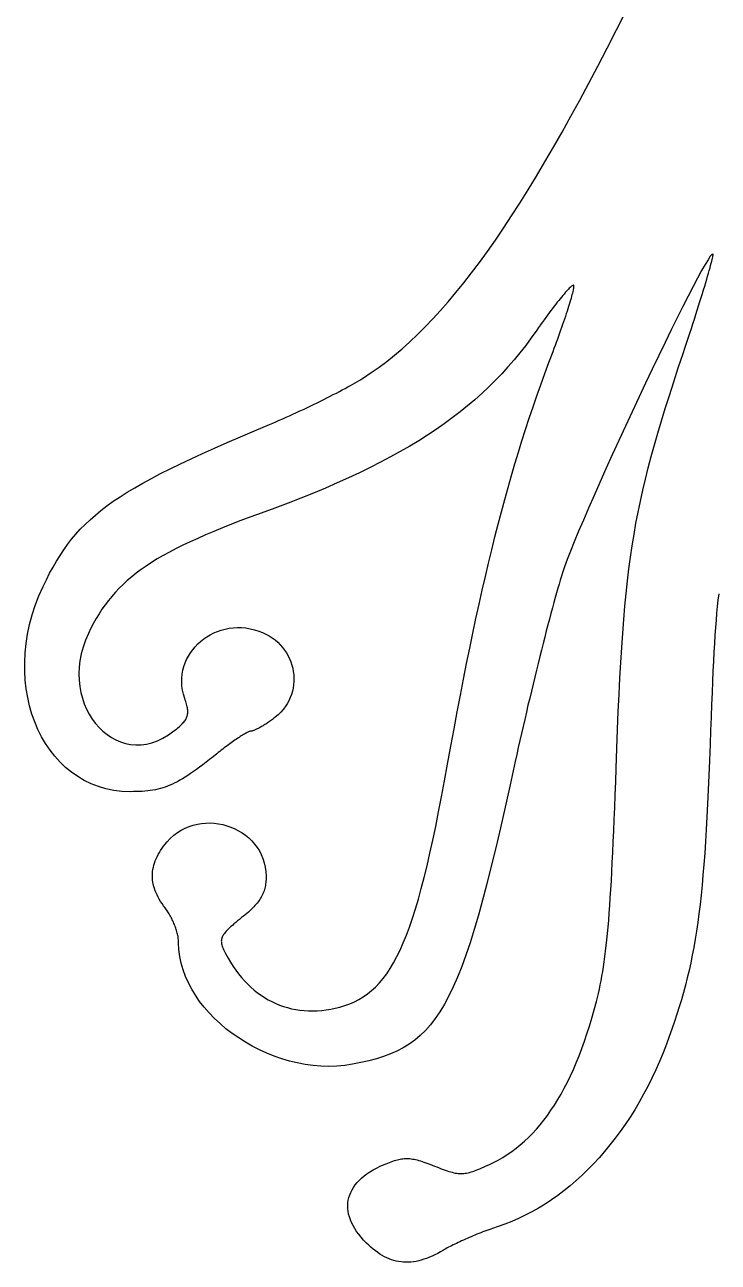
# Model space of a CAD drawing. Extents: x 3.9 to 78.6, y 0.4 to 97.1.
# Drawn here: x 3.89 to 29.09, y 3.6 to 48.54 of the extents above; entities that cross this region are included whole.
import ezdxf

# ---------------------------------------------------------------- set-up
doc = ezdxf.new("R2010")
doc.units = 0
doc.layers.add('LAYER_1', color=7, linetype='CONTINUOUS')

msp = doc.modelspace()

# ---------------------------------------------------------------- linework, layer by layer
at = {"layer": 'LAYER_1', "color": 7}
for p, q in [((25.389, 48.358), (27.61, 52.759)), ((25.05, 47.69), (25.389, 48.358)), ((24.715, 47.043), (25.05, 47.69)), ((24.384, 46.414), (24.715, 47.043)), ((24.058, 45.806), (24.384, 46.414)), ((23.737, 45.216), (24.058, 45.806)), ((23.419, 44.645), (23.737, 45.216)), ((23.105, 44.092), (23.419, 44.645)), ((22.794, 43.558), (23.105, 44.092)), ((22.487, 43.042), (22.794, 43.558)), ((22.183, 42.544), (22.487, 43.042)), ((21.882, 42.063), (22.183, 42.544)), ((21.584, 41.599), (21.882, 42.063)), ((21.288, 41.153), (21.584, 41.599)), ((20.995, 40.723), (21.288, 41.153)), ((20.704, 40.309), (20.995, 40.723)), ((20.416, 39.912), (20.704, 40.309)), ((28.72, 40.009), (28.614, 39.833)), ((28.804, 40.132), (28.72, 40.009)), ((28.864, 40.201), (28.804, 40.132)), ((28.854, 39.95), (28.869, 40.013)), ((28.897, 40.211), (28.864, 40.201)), ((28.869, 40.013), (28.882, 40.068)), ((28.882, 40.068), (28.891, 40.115)), ((28.891, 40.115), (28.897, 40.153)), ((28.901, 40.201), (28.897, 40.211)), ((28.897, 40.153), (28.901, 40.181)), ((28.901, 40.181), (28.901, 40.201)), ((20.129, 39.531), (20.416, 39.912)), ((28.487, 39.61), (28.342, 39.342)), ((28.614, 39.833), (28.487, 39.61)), ((28.737, 39.518), (28.766, 39.619)), ((28.766, 39.619), (28.792, 39.713)), ((28.792, 39.713), (28.815, 39.799)), ((28.815, 39.799), (28.836, 39.878)), ((28.836, 39.878), (28.854, 39.95)), ((19.56, 38.815), (19.844, 39.165)), ((19.844, 39.165), (20.129, 39.531)), ((28.342, 39.342), (28.178, 39.034)), ((28.599, 39.049), (28.637, 39.175)), ((28.637, 39.175), (28.672, 39.296)), ((28.672, 39.296), (28.706, 39.41)), ((28.706, 39.41), (28.737, 39.518)), ((19.278, 38.48), (19.56, 38.815)), ((23.442, 38.708), (23.395, 38.651)), ((23.488, 38.761), (23.442, 38.708)), ((23.53, 38.811), (23.488, 38.761)), ((23.571, 38.856), (23.53, 38.811)), ((23.609, 38.898), (23.571, 38.856)), ((23.645, 38.936), (23.609, 38.898)), ((23.678, 38.97), (23.645, 38.936)), ((23.709, 38.999), (23.678, 38.97)), ((23.736, 39.024), (23.709, 38.999)), ((23.761, 39.044), (23.736, 39.024)), ((23.755, 38.616), (23.773, 38.681)), ((23.783, 39.06), (23.761, 39.044)), ((23.773, 38.681), (23.789, 38.742)), ((23.802, 39.072), (23.783, 39.06)), ((23.789, 38.742), (23.804, 38.798)), ((23.818, 39.078), (23.802, 39.072)), ((23.804, 38.798), (23.816, 38.85)), ((23.816, 38.85), (23.827, 38.896)), ((23.83, 39.079), (23.818, 39.078)), ((23.827, 38.896), (23.835, 38.938)), ((23.839, 39.076), (23.83, 39.079)), ((23.835, 38.938), (23.841, 38.975)), ((23.844, 39.067), (23.839, 39.076)), ((23.841, 38.975), (23.846, 39.006)), ((23.847, 39.052), (23.844, 39.067)), ((23.846, 39.006), (23.847, 39.032)), ((23.847, 39.032), (23.847, 39.052)), ((27.999, 38.688), (27.807, 38.308)), ((28.178, 39.034), (27.999, 38.688)), ((28.473, 38.636), (28.517, 38.779)), ((28.517, 38.779), (28.559, 38.917)), ((28.559, 38.917), (28.599, 39.049)), ((18.996, 38.16), (19.278, 38.48)), ((23.072, 38.241), (23.013, 38.163)), ((23.13, 38.317), (23.072, 38.241)), ((23.187, 38.39), (23.13, 38.317)), ((23.242, 38.46), (23.187, 38.39)), ((23.295, 38.527), (23.242, 38.46)), ((23.346, 38.591), (23.295, 38.527)), ((23.395, 38.651), (23.346, 38.591)), ((23.61, 38.145), (23.638, 38.232)), ((23.638, 38.232), (23.665, 38.316)), ((23.665, 38.316), (23.69, 38.397)), ((23.69, 38.397), (23.713, 38.474)), ((23.713, 38.474), (23.735, 38.547)), ((23.735, 38.547), (23.755, 38.616)), ((27.807, 38.308), (27.601, 37.898)), ((28.329, 38.178), (28.379, 38.335)), ((28.379, 38.335), (28.427, 38.488)), ((28.427, 38.488), (28.473, 38.636)), ((18.436, 37.564), (18.716, 37.855)), ((18.716, 37.855), (18.996, 38.16)), ((22.763, 37.823), (22.698, 37.732)), ((22.827, 37.911), (22.763, 37.823)), ((22.89, 37.998), (22.827, 37.911)), ((22.952, 38.081), (22.89, 37.998)), ((23.013, 38.163), (22.952, 38.081)), ((23.449, 37.665), (23.484, 37.767)), ((23.484, 37.767), (23.517, 37.865)), ((23.517, 37.865), (23.55, 37.961)), ((23.55, 37.961), (23.581, 38.055)), ((23.581, 38.055), (23.61, 38.145)), ((27.601, 37.898), (27.385, 37.462)), ((28.171, 37.683), (28.225, 37.852)), ((28.225, 37.852), (28.278, 38.017)), ((28.278, 38.017), (28.329, 38.178)), ((18.157, 37.287), (18.436, 37.564)), ((22.497, 37.447), (22.298, 37.168)), ((22.564, 37.544), (22.497, 37.447)), ((22.631, 37.639), (22.564, 37.544)), ((22.698, 37.732), (22.631, 37.639)), ((23.298, 37.24), (23.337, 37.349)), ((23.337, 37.349), (23.376, 37.457)), ((23.376, 37.457), (23.413, 37.562)), ((23.413, 37.562), (23.449, 37.665)), ((27.385, 37.462), (27.161, 37.002)), ((27.999, 37.156), (28.057, 37.335)), ((28.057, 37.335), (28.115, 37.51)), ((28.115, 37.51), (28.171, 37.683)), ((17.6, 36.774), (17.879, 37.024)), ((17.879, 37.024), (18.157, 37.287)), ((22.094, 36.895), (21.885, 36.629)), ((22.298, 37.168), (22.094, 36.895)), ((23.131, 36.789), (23.174, 36.903)), ((23.174, 36.903), (23.216, 37.017)), ((23.216, 37.017), (23.258, 37.129)), ((23.258, 37.129), (23.298, 37.24)), ((27.161, 37.002), (26.929, 36.523)), ((27.878, 36.791), (27.939, 36.975)), ((27.939, 36.975), (27.999, 37.156)), ((17.043, 36.315), (17.321, 36.538)), ((17.321, 36.538), (17.6, 36.774)), ((21.885, 36.629), (21.671, 36.369)), ((22.936, 36.271), (23.088, 36.673)), ((23.088, 36.673), (23.131, 36.789)), ((26.929, 36.523), (26.691, 36.028)), ((27.64, 36.076), (27.816, 36.605)), ((27.816, 36.605), (27.878, 36.791)), ((16.484, 35.908), (16.764, 36.105)), ((16.764, 36.105), (17.043, 36.315)), ((21.45, 36.114), (21.223, 35.866)), ((21.671, 36.369), (21.45, 36.114)), ((22.788, 35.87), (22.936, 36.271)), ((26.691, 36.028), (26.449, 35.521)), ((27.474, 35.568), (27.64, 36.076)), ((15.815, 35.491), (15.902, 35.541)), ((15.902, 35.541), (15.985, 35.589)), ((15.985, 35.589), (16.063, 35.635)), ((16.063, 35.635), (16.136, 35.68)), ((16.136, 35.68), (16.203, 35.722)), ((16.203, 35.722), (16.484, 35.908)), ((20.989, 35.622), (20.748, 35.384)), ((21.223, 35.866), (20.989, 35.622)), ((22.643, 35.467), (22.788, 35.87)), ((26.449, 35.521), (26.206, 35.005)), ((27.317, 35.079), (27.474, 35.568)), ((14.988, 35.049), (15.102, 35.108)), ((15.102, 35.108), (15.214, 35.166)), ((15.214, 35.166), (15.322, 35.222)), ((15.322, 35.222), (15.428, 35.278)), ((15.428, 35.278), (15.53, 35.333)), ((15.53, 35.333), (15.629, 35.387)), ((15.629, 35.387), (15.724, 35.44)), ((15.724, 35.44), (15.815, 35.491)), ((20.5, 35.151), (20.244, 34.922)), ((20.748, 35.384), (20.5, 35.151)), ((22.362, 34.66), (22.501, 35.064)), ((22.501, 35.064), (22.643, 35.467)), ((27.168, 34.608), (27.317, 35.079)), ((14.015, 34.573), (14.141, 34.633)), ((14.141, 34.633), (14.265, 34.692)), ((14.265, 34.692), (14.389, 34.752)), ((14.389, 34.752), (14.512, 34.812)), ((14.512, 34.812), (14.634, 34.872)), ((14.634, 34.872), (14.754, 34.931)), ((14.754, 34.931), (14.872, 34.991)), ((14.872, 34.991), (14.988, 35.049)), ((19.98, 34.698), (19.708, 34.478)), ((20.244, 34.922), (19.98, 34.698)), ((22.226, 34.253), (22.362, 34.66)), ((26.206, 35.005), (25.961, 34.483)), ((13.02, 34.124), (13.141, 34.177)), ((13.141, 34.177), (13.264, 34.23)), ((13.264, 34.23), (13.388, 34.285)), ((13.388, 34.285), (13.512, 34.341)), ((13.512, 34.341), (13.638, 34.398)), ((13.638, 34.398), (13.764, 34.456)), ((13.764, 34.456), (13.889, 34.514)), ((13.889, 34.514), (14.015, 34.573)), ((19.427, 34.262), (19.137, 34.05)), ((19.708, 34.478), (19.427, 34.262)), ((22.092, 33.843), (22.226, 34.253)), ((25.961, 34.483), (25.718, 33.96)), ((27.028, 34.152), (27.168, 34.608)), ((11.733, 33.579), (12.244, 33.797)), ((12.244, 33.797), (12.782, 34.023)), ((12.782, 34.023), (12.9, 34.073)), ((12.9, 34.073), (13.02, 34.124)), ((18.837, 33.841), (18.527, 33.636)), ((19.137, 34.05), (18.837, 33.841)), ((21.96, 33.43), (22.092, 33.843)), ((25.718, 33.96), (25.478, 33.439)), ((26.773, 33.28), (26.897, 33.71)), ((26.897, 33.71), (27.028, 34.152)), ((10.787, 33.167), (11.247, 33.369)), ((11.247, 33.369), (11.733, 33.579)), ((18.208, 33.434), (17.878, 33.234)), ((18.527, 33.636), (18.208, 33.434)), ((21.831, 33.013), (21.96, 33.43)), ((25.478, 33.439), (25.242, 32.923)), ((26.657, 32.859), (26.773, 33.28)), ((9.936, 32.78), (10.35, 32.971)), ((10.35, 32.971), (10.787, 33.167)), ((17.185, 32.843), (16.821, 32.651)), ((17.537, 33.038), (17.185, 32.843)), ((17.878, 33.234), (17.537, 33.038)), ((21.704, 32.592), (21.831, 33.013)), ((25.242, 32.923), (25.012, 32.416)), ((26.548, 32.446), (26.657, 32.859)), ((8.824, 32.239), (9.174, 32.415)), ((9.174, 32.415), (9.544, 32.595)), ((9.544, 32.595), (9.936, 32.78)), ((16.446, 32.461), (16.058, 32.273)), ((16.821, 32.651), (16.446, 32.461)), ((21.579, 32.166), (21.704, 32.592)), ((25.012, 32.416), (24.791, 31.922)), ((26.446, 32.04), (26.548, 32.446)), ((8.183, 31.896), (8.494, 32.066)), ((8.494, 32.066), (8.824, 32.239)), ((15.658, 32.086), (15.245, 31.901)), ((16.058, 32.273), (15.658, 32.086)), ((21.455, 31.734), (21.579, 32.166)), ((24.791, 31.922), (24.579, 31.444)), ((26.351, 31.637), (26.446, 32.04)), ((7.352, 31.397), (7.613, 31.562)), ((7.613, 31.562), (7.889, 31.728)), ((7.889, 31.728), (8.183, 31.896)), ((14.379, 31.532), (13.926, 31.349)), ((14.819, 31.716), (14.379, 31.532)), ((15.245, 31.901), (14.819, 31.716)), ((21.334, 31.296), (21.455, 31.734)), ((26.262, 31.237), (26.351, 31.637)), ((6.659, 30.901), (6.876, 31.067)), ((6.876, 31.067), (7.107, 31.232)), ((7.107, 31.232), (7.352, 31.397)), ((13.458, 31.166), (12.975, 30.984)), ((13.926, 31.349), (13.458, 31.166)), ((21.213, 30.851), (21.334, 31.296)), ((24.579, 31.444), (24.378, 30.986)), ((26.179, 30.837), (26.262, 31.237)), ((6.08, 30.392), (6.262, 30.564)), ((6.262, 30.564), (6.455, 30.734)), ((6.455, 30.734), (6.659, 30.901)), ((12.105, 30.665), (11.747, 30.53)), ((12.478, 30.801), (12.105, 30.665)), ((12.975, 30.984), (12.478, 30.801)), ((21.095, 30.398), (21.213, 30.851)), ((24.378, 30.986), (24.19, 30.551)), ((26.102, 30.436), (26.179, 30.837)), ((5.746, 30.037), (5.909, 30.217)), ((5.909, 30.217), (6.08, 30.392)), ((10.762, 30.14), (10.461, 30.013)), ((11.076, 30.269), (10.762, 30.14)), ((11.404, 30.399), (11.076, 30.269)), ((11.747, 30.53), (11.404, 30.399)), ((20.977, 29.938), (21.095, 30.398)), ((24.017, 30.143), (23.86, 29.766)), ((24.19, 30.551), (24.017, 30.143)), ((26.031, 30.031), (26.102, 30.436)), ((5.446, 29.663), (5.592, 29.853)), ((5.592, 29.853), (5.746, 30.037)), ((9.9, 29.762), (9.638, 29.637)), ((10.174, 29.887), (9.9, 29.762)), ((10.461, 30.013), (10.174, 29.887)), ((20.86, 29.469), (20.977, 29.938)), ((23.86, 29.766), (23.721, 29.422)), ((25.965, 29.621), (26.031, 30.031)), ((5.042, 29.058), (5.172, 29.267)), ((5.172, 29.267), (5.306, 29.468)), ((5.306, 29.468), (5.446, 29.663)), ((8.923, 29.263), (8.707, 29.138)), ((9.15, 29.388), (8.923, 29.263)), ((9.388, 29.513), (9.15, 29.388)), ((9.638, 29.637), (9.388, 29.513)), ((20.744, 28.992), (20.86, 29.469)), ((23.721, 29.422), (23.601, 29.116)), ((25.903, 29.204), (25.965, 29.621)), ((4.795, 28.617), (4.917, 28.842)), ((4.917, 28.842), (5.042, 29.058)), ((8.306, 28.883), (8.12, 28.754)), ((8.502, 29.011), (8.306, 28.883)), ((8.707, 29.138), (8.502, 29.011)), ((20.63, 28.504), (20.744, 28.992)), ((23.503, 28.851), (23.429, 28.63)), ((23.601, 29.116), (23.503, 28.851)), ((25.794, 28.34), (25.846, 28.777)), ((25.846, 28.777), (25.903, 29.204)), ((4.557, 28.14), (4.676, 28.383)), ((4.676, 28.383), (4.795, 28.617)), ((7.616, 28.353), (7.464, 28.215)), ((7.776, 28.489), (7.616, 28.353)), ((7.944, 28.622), (7.776, 28.489)), ((8.12, 28.754), (7.944, 28.622)), ((20.515, 28.006), (20.63, 28.504)), ((23.349, 28.373), (23.306, 28.229)), ((23.39, 28.508), (23.349, 28.373)), ((23.429, 28.63), (23.39, 28.508)), ((25.745, 27.889), (25.794, 28.34)), ((4.405, 27.796), (4.557, 28.14)), ((7.183, 27.929), (7.052, 27.781)), ((7.32, 28.074), (7.183, 27.929)), ((7.464, 28.215), (7.32, 28.074)), ((20.401, 27.498), (20.515, 28.006)), ((23.214, 27.909), (23.165, 27.735)), ((23.261, 28.074), (23.214, 27.909)), ((23.306, 28.229), (23.261, 28.074)), ((25.7, 27.424), (25.745, 27.889)), ((29.109, 27.869), (29.082, 27.646)), ((4.16, 27.104), (4.272, 27.45)), ((4.272, 27.45), (4.405, 27.796)), ((6.81, 27.472), (6.697, 27.312)), ((6.928, 27.629), (6.81, 27.472)), ((7.052, 27.781), (6.928, 27.629)), ((20.288, 26.978), (20.401, 27.498)), ((23.115, 27.552), (23.063, 27.361)), ((23.165, 27.735), (23.115, 27.552)), ((25.658, 26.942), (25.7, 27.424)), ((29.082, 27.646), (29.057, 27.415)), ((4.068, 26.758), (4.16, 27.104)), ((6.486, 26.976), (6.387, 26.801)), ((6.589, 27.147), (6.486, 26.976)), ((6.697, 27.312), (6.589, 27.147)), ((20.174, 26.446), (20.288, 26.978)), ((23.009, 27.162), (22.955, 26.956)), ((23.063, 27.361), (23.009, 27.162)), ((29.034, 27.173), (29.012, 26.919)), ((29.057, 27.415), (29.034, 27.173)), ((3.995, 26.413), (4.068, 26.758)), ((6.292, 26.62), (6.201, 26.433)), ((6.387, 26.801), (6.292, 26.62)), ((10.893, 26.507), (11.03, 26.554)), ((11.03, 26.554), (11.172, 26.592)), ((11.172, 26.592), (11.317, 26.621)), ((11.317, 26.621), (11.465, 26.639)), ((11.465, 26.639), (11.616, 26.648)), ((11.616, 26.648), (11.77, 26.645)), ((11.77, 26.645), (11.925, 26.632)), ((11.925, 26.632), (12.082, 26.607)), ((12.082, 26.607), (12.24, 26.57)), ((12.24, 26.57), (12.399, 26.521)), ((12.399, 26.521), (12.53, 26.47)), ((22.842, 26.523), (22.784, 26.298)), ((22.899, 26.743), (22.842, 26.523)), ((22.955, 26.956), (22.899, 26.743)), ((25.619, 26.442), (25.658, 26.942)), ((28.991, 26.653), (28.972, 26.371)), ((29.012, 26.919), (28.991, 26.653)), ((3.906, 25.73), (3.941, 26.07)), ((3.941, 26.07), (3.995, 26.413)), ((6.093, 26.184), (6.007, 25.935)), ((6.201, 26.433), (6.093, 26.184)), ((10.178, 26.052), (10.282, 26.146)), ((10.282, 26.146), (10.393, 26.233)), ((10.393, 26.233), (10.51, 26.314)), ((10.51, 26.314), (10.632, 26.386)), ((10.632, 26.386), (10.76, 26.451)), ((10.76, 26.451), (10.893, 26.507)), ((12.53, 26.47), (12.655, 26.412)), ((12.655, 26.412), (12.772, 26.346)), ((12.772, 26.346), (12.883, 26.274)), ((12.883, 26.274), (12.987, 26.196)), ((12.987, 26.196), (13.084, 26.112)), ((13.084, 26.112), (13.174, 26.023)), ((20.061, 25.902), (20.174, 26.446)), ((22.784, 26.298), (22.725, 26.067)), ((25.583, 25.921), (25.619, 26.442)), ((28.953, 26.073), (28.935, 25.756)), ((28.972, 26.371), (28.953, 26.073)), ((3.889, 25.394), (3.906, 25.73)), ((5.94, 25.688), (5.894, 25.444)), ((6.007, 25.935), (5.94, 25.688)), ((9.837, 25.613), (9.91, 25.731)), ((9.91, 25.731), (9.992, 25.844)), ((9.992, 25.844), (10.081, 25.951)), ((10.081, 25.951), (10.178, 26.052)), ((13.174, 26.023), (13.256, 25.928)), ((13.256, 25.928), (13.332, 25.83)), ((13.332, 25.83), (13.4, 25.727)), ((13.4, 25.727), (13.46, 25.62)), ((13.46, 25.62), (13.514, 25.51)), ((19.948, 25.344), (20.061, 25.902)), ((22.665, 25.831), (22.605, 25.591)), ((22.725, 26.067), (22.665, 25.831)), ((25.55, 25.378), (25.583, 25.921)), ((28.935, 25.756), (28.918, 25.421)), ((3.891, 25.063), (3.889, 25.394)), ((5.866, 25.203), (5.856, 24.966)), ((5.894, 25.444), (5.866, 25.203)), ((9.636, 25.095), (9.672, 25.231)), ((9.672, 25.231), (9.717, 25.363)), ((9.717, 25.363), (9.773, 25.49)), ((9.773, 25.49), (9.837, 25.613)), ((13.514, 25.51), (13.559, 25.398)), ((13.559, 25.398), (13.597, 25.283)), ((13.597, 25.283), (13.627, 25.167)), ((19.834, 24.773), (19.948, 25.344)), ((22.545, 25.347), (22.484, 25.1)), ((22.605, 25.591), (22.545, 25.347)), ((25.518, 24.81), (25.55, 25.378)), ((28.918, 25.421), (28.9, 25.064)), ((3.909, 24.737), (3.891, 25.063)), ((3.945, 24.418), (3.909, 24.737)), ((5.856, 24.966), (5.864, 24.734)), ((5.864, 24.734), (5.888, 24.508)), ((9.593, 24.67), (9.596, 24.814)), ((9.596, 24.814), (9.611, 24.956)), ((9.611, 24.956), (9.636, 25.095)), ((13.627, 25.167), (13.65, 25.048)), ((13.65, 25.048), (13.664, 24.929)), ((13.664, 24.929), (13.671, 24.809)), ((13.671, 24.809), (13.669, 24.689)), ((19.72, 24.187), (19.834, 24.773)), ((22.423, 24.849), (22.361, 24.596)), ((22.484, 25.1), (22.423, 24.849)), ((25.488, 24.216), (25.518, 24.81)), ((28.9, 25.064), (28.883, 24.685)), ((3.998, 24.106), (3.945, 24.418)), ((5.888, 24.508), (5.928, 24.289)), ((5.928, 24.289), (5.984, 24.077)), ((9.602, 24.523), (9.593, 24.67)), ((9.623, 24.374), (9.602, 24.523)), ((9.656, 24.224), (9.623, 24.374)), ((13.616, 24.332), (13.581, 24.216)), ((13.642, 24.45), (13.616, 24.332)), ((13.66, 24.569), (13.642, 24.45)), ((13.669, 24.689), (13.66, 24.569)), ((22.3, 24.341), (22.239, 24.085)), ((22.361, 24.596), (22.3, 24.341)), ((28.866, 24.281), (28.849, 23.853)), ((28.883, 24.685), (28.866, 24.281)), ((4.067, 23.801), (3.998, 24.106)), ((5.984, 24.077), (6.053, 23.874)), ((6.053, 23.874), (6.136, 23.68)), ((9.702, 24.073), (9.656, 24.224)), ((9.721, 24.016), (9.702, 24.073)), ((9.739, 23.963), (9.721, 24.016)), ((9.755, 23.911), (9.739, 23.963)), ((9.769, 23.863), (9.755, 23.911)), ((9.781, 23.816), (9.769, 23.863)), ((13.426, 23.88), (13.357, 23.774)), ((13.487, 23.99), (13.426, 23.88)), ((13.538, 24.102), (13.487, 23.99)), ((13.581, 24.216), (13.538, 24.102)), ((19.605, 23.587), (19.72, 24.187)), ((22.178, 23.827), (22.118, 23.569)), ((22.239, 24.085), (22.178, 23.827)), ((25.46, 23.594), (25.488, 24.216)), ((28.849, 23.853), (28.832, 23.396)), ((4.153, 23.506), (4.067, 23.801)), ((4.254, 23.221), (4.153, 23.506)), ((6.136, 23.68), (6.233, 23.497)), ((6.233, 23.497), (6.341, 23.324)), ((9.771, 23.372), (9.784, 23.404)), ((9.792, 23.771), (9.781, 23.816)), ((9.784, 23.404), (9.795, 23.436)), ((9.8, 23.728), (9.792, 23.771)), ((9.795, 23.436), (9.803, 23.469)), ((9.807, 23.687), (9.8, 23.728)), ((9.803, 23.469), (9.809, 23.503)), ((9.812, 23.648), (9.807, 23.687)), ((9.809, 23.503), (9.813, 23.537)), ((9.814, 23.61), (9.812, 23.648)), ((9.813, 23.537), (9.815, 23.573)), ((9.815, 23.573), (9.814, 23.61)), ((12.993, 23.392), (12.959, 23.365)), ((13.098, 23.481), (12.993, 23.392)), ((13.193, 23.574), (13.098, 23.481)), ((13.28, 23.672), (13.193, 23.574)), ((13.357, 23.774), (13.28, 23.672)), ((19.49, 22.971), (19.605, 23.587)), ((22.118, 23.569), (22.058, 23.311)), ((25.433, 22.943), (25.46, 23.594)), ((28.832, 23.396), (28.814, 22.912)), ((4.371, 22.946), (4.254, 23.221)), ((4.502, 22.683), (4.371, 22.946)), ((6.341, 23.324), (6.46, 23.163)), ((6.46, 23.163), (6.591, 23.015)), ((6.591, 23.015), (6.731, 22.88)), ((9.312, 22.892), (9.363, 22.932)), ((9.363, 22.932), (9.412, 22.972)), ((9.412, 22.972), (9.457, 23.009)), ((9.457, 23.009), (9.499, 23.046)), ((9.499, 23.046), (9.539, 23.081)), ((9.539, 23.081), (9.575, 23.116)), ((9.575, 23.116), (9.609, 23.149)), ((9.609, 23.149), (9.64, 23.182)), ((9.64, 23.182), (9.668, 23.214)), ((9.668, 23.214), (9.694, 23.246)), ((9.694, 23.246), (9.717, 23.277)), ((9.717, 23.277), (9.738, 23.309)), ((9.738, 23.309), (9.756, 23.34)), ((9.756, 23.34), (9.771, 23.372)), ((12.264, 22.928), (12.241, 22.918)), ((12.288, 22.939), (12.264, 22.928)), ((12.314, 22.951), (12.288, 22.939)), ((12.34, 22.964), (12.314, 22.951)), ((12.368, 22.978), (12.34, 22.964)), ((12.396, 22.993), (12.368, 22.978)), ((12.425, 23.009), (12.396, 22.993)), ((12.455, 23.026), (12.425, 23.009)), ((12.486, 23.043), (12.455, 23.026)), ((12.517, 23.062), (12.486, 23.043)), ((12.549, 23.081), (12.517, 23.062)), ((12.582, 23.102), (12.549, 23.081)), ((12.615, 23.123), (12.582, 23.102)), ((12.648, 23.144), (12.615, 23.123)), ((12.682, 23.167), (12.648, 23.144)), ((12.716, 23.19), (12.682, 23.167)), ((12.751, 23.213), (12.716, 23.19)), ((12.785, 23.237), (12.751, 23.213)), ((12.82, 23.262), (12.785, 23.237)), ((12.855, 23.287), (12.82, 23.262)), ((12.889, 23.313), (12.855, 23.287)), ((12.924, 23.339), (12.889, 23.313)), ((12.959, 23.365), (12.924, 23.339)), ((19.373, 22.339), (19.49, 22.971)), ((21.998, 23.053), (21.94, 22.796)), ((22.058, 23.311), (21.998, 23.053)), ((25.407, 22.259), (25.433, 22.943)), ((4.649, 22.432), (4.502, 22.683)), ((6.731, 22.88), (6.88, 22.76)), ((6.88, 22.76), (7.038, 22.655)), ((7.038, 22.655), (7.203, 22.566)), ((7.203, 22.566), (7.375, 22.494)), ((7.375, 22.494), (7.553, 22.44)), ((8.511, 22.465), (8.711, 22.535)), ((8.711, 22.535), (8.911, 22.629)), ((8.911, 22.629), (9.112, 22.748)), ((9.112, 22.748), (9.312, 22.892)), ((11.445, 22.5), (11.396, 22.465)), ((11.494, 22.535), (11.445, 22.5)), ((11.541, 22.567), (11.494, 22.535)), ((11.588, 22.599), (11.541, 22.567)), ((11.633, 22.629), (11.588, 22.599)), ((11.677, 22.658), (11.633, 22.629)), ((11.719, 22.686), (11.677, 22.658)), ((11.76, 22.711), (11.719, 22.686)), ((11.8, 22.736), (11.76, 22.711)), ((11.837, 22.759), (11.8, 22.736)), ((11.873, 22.78), (11.837, 22.759)), ((11.907, 22.799), (11.873, 22.78)), ((11.94, 22.817), (11.907, 22.799)), ((11.97, 22.832), (11.94, 22.817)), ((11.998, 22.846), (11.97, 22.832)), ((12.024, 22.858), (11.998, 22.846)), ((12.048, 22.868), (12.024, 22.858)), ((12.069, 22.875), (12.048, 22.868)), ((12.088, 22.881), (12.069, 22.875)), ((12.104, 22.884), (12.088, 22.881)), ((12.118, 22.886), (12.104, 22.884)), ((12.131, 22.886), (12.118, 22.886)), ((12.146, 22.888), (12.131, 22.886)), ((12.162, 22.892), (12.146, 22.888)), ((12.18, 22.897), (12.162, 22.892)), ((12.199, 22.903), (12.18, 22.897)), ((12.219, 22.91), (12.199, 22.903)), ((12.241, 22.918), (12.219, 22.91)), ((21.882, 22.54), (21.825, 22.286)), ((21.94, 22.796), (21.882, 22.54)), ((28.814, 22.912), (28.795, 22.397)), ((4.809, 22.194), (4.649, 22.432)), ((4.984, 21.971), (4.809, 22.194)), ((7.553, 22.44), (7.737, 22.404)), ((7.737, 22.404), (7.925, 22.388)), ((7.925, 22.388), (8.118, 22.392)), ((8.118, 22.392), (8.313, 22.417)), ((8.313, 22.417), (8.511, 22.465)), ((10.867, 22.062), (10.732, 21.954)), ((10.922, 22.106), (10.867, 22.062)), ((10.976, 22.149), (10.922, 22.106)), ((11.03, 22.191), (10.976, 22.149)), ((11.084, 22.233), (11.03, 22.191)), ((11.137, 22.274), (11.084, 22.233)), ((11.19, 22.314), (11.137, 22.274)), ((11.242, 22.353), (11.19, 22.314)), ((11.294, 22.392), (11.242, 22.353)), ((11.345, 22.429), (11.294, 22.392)), ((11.396, 22.465), (11.345, 22.429)), ((19.256, 21.691), (19.373, 22.339)), ((21.77, 22.035), (21.715, 21.786)), ((21.825, 22.286), (21.77, 22.035)), ((25.381, 21.541), (25.407, 22.259)), ((28.795, 22.397), (28.773, 21.824)), ((5.172, 21.762), (4.984, 21.971)), ((5.374, 21.569), (5.172, 21.762)), ((10.357, 21.661), (10.241, 21.574)), ((10.477, 21.753), (10.357, 21.661)), ((10.602, 21.85), (10.477, 21.753)), ((10.732, 21.954), (10.602, 21.85)), ((19.146, 21.083), (19.256, 21.691)), ((21.715, 21.786), (21.528, 20.934)), ((28.773, 21.824), (28.751, 21.276)), ((5.588, 21.393), (5.374, 21.569)), ((5.815, 21.234), (5.588, 21.393)), ((6.054, 21.094), (5.815, 21.234)), ((9.622, 21.154), (9.528, 21.1)), ((9.718, 21.212), (9.622, 21.154)), ((9.816, 21.275), (9.718, 21.212)), ((9.917, 21.343), (9.816, 21.275)), ((10.022, 21.415), (9.917, 21.343)), ((10.13, 21.492), (10.022, 21.415)), ((10.241, 21.574), (10.13, 21.492)), ((25.364, 21.043), (25.381, 21.541)), ((28.751, 21.276), (28.728, 20.752)), ((6.305, 20.973), (6.054, 21.094)), ((6.567, 20.872), (6.305, 20.973)), ((6.84, 20.792), (6.567, 20.872)), ((7.124, 20.734), (6.84, 20.792)), ((7.418, 20.698), (7.124, 20.734)), ((7.722, 20.686), (7.418, 20.698)), ((7.837, 20.687), (7.722, 20.686)), ((7.948, 20.689), (7.837, 20.687)), ((8.055, 20.693), (7.948, 20.689)), ((8.158, 20.699), (8.055, 20.693)), ((8.259, 20.706), (8.158, 20.699)), ((8.357, 20.716), (8.259, 20.706)), ((8.452, 20.728), (8.357, 20.716)), ((8.546, 20.742), (8.452, 20.728)), ((8.637, 20.759), (8.546, 20.742)), ((8.728, 20.779), (8.637, 20.759)), ((8.817, 20.802), (8.728, 20.779)), ((8.905, 20.827), (8.817, 20.802)), ((8.993, 20.855), (8.905, 20.827)), ((9.08, 20.887), (8.993, 20.855)), ((9.168, 20.922), (9.08, 20.887)), ((9.257, 20.961), (9.168, 20.922)), ((9.346, 21.003), (9.257, 20.961)), ((9.436, 21.05), (9.346, 21.003)), ((9.528, 21.1), (9.436, 21.05)), ((19.037, 20.503), (19.146, 21.083)), ((21.528, 20.934), (21.348, 20.128)), ((25.346, 20.567), (25.364, 21.043)), ((28.728, 20.752), (28.704, 20.251)), ((18.929, 19.951), (19.037, 20.503)), ((25.329, 20.111), (25.346, 20.567)), ((28.704, 20.251), (28.68, 19.771)), ((18.823, 19.424), (18.929, 19.951)), ((21.348, 20.128), (21.175, 19.368)), ((25.312, 19.675), (25.329, 20.111)), ((9.574, 19.288), (9.716, 19.361)), ((9.716, 19.361), (9.861, 19.423)), ((9.861, 19.423), (10.01, 19.471)), ((10.01, 19.471), (10.162, 19.508)), ((10.162, 19.508), (10.315, 19.533)), ((10.315, 19.533), (10.47, 19.547)), ((10.47, 19.547), (10.624, 19.549)), ((10.624, 19.549), (10.779, 19.54)), ((10.779, 19.54), (10.932, 19.52)), ((10.932, 19.52), (11.083, 19.49)), ((11.083, 19.49), (11.232, 19.45)), ((11.232, 19.45), (11.377, 19.399)), ((11.377, 19.399), (11.519, 19.339)), ((11.519, 19.339), (11.655, 19.269)), ((18.718, 18.924), (18.823, 19.424)), ((21.175, 19.368), (21.007, 18.652)), ((25.295, 19.259), (25.312, 19.675)), ((28.68, 19.771), (28.654, 19.311)), ((9.061, 18.862), (9.18, 18.988)), ((9.18, 18.988), (9.305, 19.101)), ((9.305, 19.101), (9.437, 19.201)), ((9.437, 19.201), (9.574, 19.288)), ((11.655, 19.269), (11.786, 19.19)), ((11.786, 19.19), (11.911, 19.102)), ((11.911, 19.102), (12.028, 19.005)), ((12.028, 19.005), (12.138, 18.9)), ((12.138, 18.9), (12.24, 18.786)), ((18.613, 18.448), (18.718, 18.924)), ((25.277, 18.862), (25.295, 19.259)), ((28.654, 19.311), (28.627, 18.872)), ((8.737, 18.4), (8.781, 18.477)), ((8.781, 18.477), (8.829, 18.554)), ((8.829, 18.554), (8.881, 18.631)), ((8.881, 18.631), (8.937, 18.708)), ((8.937, 18.708), (8.997, 18.785)), ((8.997, 18.785), (9.061, 18.862)), ((12.24, 18.786), (12.332, 18.665)), ((12.332, 18.665), (12.415, 18.536)), ((12.415, 18.536), (12.486, 18.399)), ((18.508, 17.997), (18.613, 18.448)), ((21.007, 18.652), (20.843, 17.978)), ((25.242, 18.12), (25.26, 18.482)), ((25.26, 18.482), (25.277, 18.862)), ((28.599, 18.451), (28.569, 18.047)), ((28.627, 18.872), (28.599, 18.451)), ((8.563, 17.939), (8.581, 18.015)), ((8.581, 18.015), (8.604, 18.092)), ((8.604, 18.092), (8.631, 18.169)), ((8.631, 18.169), (8.663, 18.246)), ((8.663, 18.246), (8.698, 18.323)), ((8.698, 18.323), (8.737, 18.4)), ((12.486, 18.399), (12.547, 18.255)), ((12.547, 18.255), (12.595, 18.104)), ((12.595, 18.104), (12.63, 17.946)), ((18.403, 17.57), (18.508, 17.997)), ((25.225, 17.775), (25.242, 18.12)), ((28.569, 18.047), (28.537, 17.66)), ((8.529, 17.631), (8.531, 17.708)), ((8.531, 17.554), (8.529, 17.631)), ((8.531, 17.708), (8.538, 17.785)), ((8.537, 17.477), (8.531, 17.554)), ((8.538, 17.785), (8.548, 17.862)), ((8.548, 17.862), (8.563, 17.939)), ((12.63, 17.946), (12.652, 17.782)), ((12.652, 17.782), (12.659, 17.612)), ((12.659, 17.553), (12.657, 17.497)), ((12.659, 17.612), (12.659, 17.553)), ((18.298, 17.166), (18.403, 17.57)), ((20.843, 17.978), (20.684, 17.345)), ((25.207, 17.446), (25.225, 17.775)), ((28.537, 17.66), (28.503, 17.288)), ((8.547, 17.399), (8.537, 17.477)), ((8.562, 17.322), (8.547, 17.399)), ((8.58, 17.245), (8.562, 17.322)), ((8.603, 17.167), (8.58, 17.245)), ((8.63, 17.09), (8.603, 17.167)), ((8.661, 17.012), (8.63, 17.09)), ((12.588, 17.089), (12.572, 17.042)), ((12.602, 17.136), (12.588, 17.089)), ((12.615, 17.184), (12.602, 17.136)), ((12.626, 17.233), (12.615, 17.184)), ((12.635, 17.283), (12.626, 17.233)), ((12.643, 17.335), (12.635, 17.283)), ((12.649, 17.387), (12.643, 17.335)), ((12.654, 17.441), (12.649, 17.387)), ((12.657, 17.497), (12.654, 17.441)), ((18.193, 16.785), (18.298, 17.166)), ((20.684, 17.345), (20.528, 16.752)), ((25.17, 16.833), (25.188, 17.132)), ((25.188, 17.132), (25.207, 17.446)), ((28.503, 17.288), (28.468, 16.931)), ((8.696, 16.934), (8.661, 17.012)), ((8.735, 16.856), (8.696, 16.934)), ((8.778, 16.778), (8.735, 16.856)), ((8.826, 16.7), (8.778, 16.778)), ((8.878, 16.622), (8.826, 16.7)), ((12.333, 16.639), (12.296, 16.595)), ((12.369, 16.684), (12.333, 16.639)), ((12.402, 16.728), (12.369, 16.684)), ((12.433, 16.772), (12.402, 16.728)), ((12.461, 16.817), (12.433, 16.772)), ((12.487, 16.861), (12.461, 16.817)), ((12.511, 16.906), (12.487, 16.861)), ((12.533, 16.951), (12.511, 16.906)), ((12.553, 16.996), (12.533, 16.951)), ((12.572, 17.042), (12.553, 16.996)), ((18.086, 16.426), (18.193, 16.785)), ((20.528, 16.752), (20.374, 16.197)), ((25.151, 16.548), (25.17, 16.833)), ((28.468, 16.931), (28.43, 16.587)), ((8.933, 16.543), (8.878, 16.622)), ((8.993, 16.464), (8.933, 16.543)), ((9.019, 16.431), (8.993, 16.464)), ((9.045, 16.396), (9.019, 16.431)), ((9.07, 16.359), (9.045, 16.396)), ((9.095, 16.322), (9.07, 16.359)), ((9.119, 16.283), (9.095, 16.322)), ((9.143, 16.244), (9.119, 16.283)), ((9.166, 16.203), (9.143, 16.244)), ((9.189, 16.162), (9.166, 16.203)), ((11.899, 16.215), (11.837, 16.164)), ((11.958, 16.266), (11.899, 16.215)), ((12.015, 16.315), (11.958, 16.266)), ((12.068, 16.364), (12.015, 16.315)), ((12.119, 16.411), (12.068, 16.364)), ((12.167, 16.458), (12.119, 16.411)), ((12.213, 16.504), (12.167, 16.458)), ((12.255, 16.55), (12.213, 16.504)), ((12.296, 16.595), (12.255, 16.55)), ((17.979, 16.088), (18.086, 16.426)), ((20.374, 16.197), (20.222, 15.679)), ((25.111, 16.018), (25.131, 16.276)), ((25.131, 16.276), (25.151, 16.548)), ((28.39, 16.255), (28.347, 15.935)), ((28.43, 16.587), (28.39, 16.255)), ((9.211, 16.12), (9.189, 16.162)), ((9.232, 16.078), (9.211, 16.12)), ((9.253, 16.035), (9.232, 16.078)), ((9.274, 15.991), (9.253, 16.035)), ((9.293, 15.947), (9.274, 15.991)), ((9.312, 15.903), (9.293, 15.947)), ((9.33, 15.859), (9.312, 15.903)), ((9.347, 15.815), (9.33, 15.859)), ((9.363, 15.771), (9.347, 15.815)), ((9.379, 15.726), (9.363, 15.771)), ((11.33, 15.739), (11.285, 15.696)), ((11.38, 15.784), (11.33, 15.739)), ((11.434, 15.832), (11.38, 15.784)), ((11.492, 15.882), (11.434, 15.832)), ((11.555, 15.935), (11.492, 15.882)), ((11.623, 15.99), (11.555, 15.935)), ((11.695, 16.049), (11.623, 15.99)), ((11.771, 16.111), (11.695, 16.049)), ((11.837, 16.164), (11.771, 16.111)), ((17.759, 15.473), (17.87, 15.77)), ((17.87, 15.77), (17.979, 16.088)), ((25.068, 15.536), (25.09, 15.771)), ((25.09, 15.771), (25.111, 16.018)), ((28.347, 15.935), (28.302, 15.625)), ((9.393, 15.682), (9.379, 15.726)), ((9.407, 15.639), (9.393, 15.682)), ((9.419, 15.595), (9.407, 15.639)), ((9.431, 15.552), (9.419, 15.595)), ((9.441, 15.51), (9.431, 15.552)), ((9.45, 15.468), (9.441, 15.51)), ((9.459, 15.427), (9.45, 15.468)), ((9.466, 15.387), (9.459, 15.427)), ((9.471, 15.348), (9.466, 15.387)), ((9.476, 15.31), (9.471, 15.348)), ((9.479, 15.272), (9.476, 15.31)), ((11.036, 15.298), (11.033, 15.263)), ((11.041, 15.332), (11.036, 15.298)), ((11.049, 15.366), (11.041, 15.332)), ((11.061, 15.399), (11.049, 15.366)), ((11.076, 15.434), (11.061, 15.399)), ((11.095, 15.468), (11.076, 15.434)), ((11.117, 15.503), (11.095, 15.468)), ((11.143, 15.539), (11.117, 15.503)), ((11.172, 15.576), (11.143, 15.539)), ((11.206, 15.615), (11.172, 15.576)), ((11.243, 15.654), (11.206, 15.615)), ((11.285, 15.696), (11.243, 15.654)), ((17.646, 15.195), (17.759, 15.473)), ((20.222, 15.679), (20.071, 15.197)), ((25.023, 15.097), (25.046, 15.311)), ((25.046, 15.311), (25.068, 15.536)), ((28.254, 15.325), (28.203, 15.032)), ((28.302, 15.625), (28.254, 15.325)), ((9.481, 15.236), (9.479, 15.272)), ((9.482, 15.202), (9.481, 15.236)), ((9.493, 14.952), (9.482, 15.202)), ((9.523, 14.705), (9.493, 14.952)), ((11.033, 15.263), (11.034, 15.228)), ((11.034, 15.228), (11.038, 15.193)), ((11.038, 15.193), (11.045, 15.156)), ((11.045, 15.156), (11.054, 15.118)), ((11.054, 15.118), (11.067, 15.079)), ((11.067, 15.079), (11.081, 15.038)), ((11.081, 15.038), (11.099, 14.996)), ((11.099, 14.996), (11.118, 14.951)), ((11.118, 14.951), (11.14, 14.904)), ((11.14, 14.904), (11.165, 14.855)), ((11.165, 14.855), (11.191, 14.804)), ((17.414, 14.695), (17.531, 14.936)), ((17.531, 14.936), (17.646, 15.195)), ((20.071, 15.197), (19.92, 14.748)), ((24.974, 14.696), (24.999, 14.892)), ((24.999, 14.892), (25.023, 15.097)), ((28.203, 15.032), (28.149, 14.747)), ((9.574, 14.46), (9.523, 14.705)), ((9.643, 14.218), (9.574, 14.46)), ((11.191, 14.804), (11.277, 14.644)), ((11.277, 14.644), (11.368, 14.49)), ((11.368, 14.49), (11.462, 14.342)), ((17.17, 14.264), (17.293, 14.471)), ((17.293, 14.471), (17.414, 14.695)), ((19.92, 14.748), (19.769, 14.333)), ((24.922, 14.327), (24.948, 14.507)), ((24.948, 14.507), (24.974, 14.696)), ((28.092, 14.468), (28.031, 14.194)), ((28.149, 14.747), (28.092, 14.468)), ((9.731, 13.979), (9.643, 14.218)), ((9.836, 13.745), (9.731, 13.979)), ((11.462, 14.342), (11.561, 14.2)), ((11.561, 14.2), (11.663, 14.065)), ((11.663, 14.065), (11.769, 13.935)), ((11.769, 13.935), (11.879, 13.812)), ((16.912, 13.899), (17.043, 14.074)), ((17.043, 14.074), (17.17, 14.264)), ((19.617, 13.948), (19.462, 13.594)), ((19.769, 14.333), (19.617, 13.948)), ((24.835, 13.822), (24.865, 13.985)), ((24.865, 13.985), (24.894, 14.153)), ((24.894, 14.153), (24.922, 14.327)), ((28.031, 14.194), (27.967, 13.925)), ((9.957, 13.515), (9.836, 13.745)), ((10.094, 13.29), (9.957, 13.515)), ((11.879, 13.812), (11.992, 13.696)), ((11.992, 13.696), (12.108, 13.585)), ((12.108, 13.585), (12.228, 13.481)), ((16.496, 13.46), (16.639, 13.592)), ((16.639, 13.592), (16.778, 13.738)), ((16.778, 13.738), (16.912, 13.899)), ((19.462, 13.594), (19.305, 13.268)), ((24.737, 13.361), (24.771, 13.511)), ((24.771, 13.511), (24.803, 13.665)), ((24.803, 13.665), (24.835, 13.822)), ((27.899, 13.658), (27.828, 13.394)), ((27.967, 13.925), (27.899, 13.658)), ((10.246, 13.071), (10.094, 13.29)), ((10.412, 12.858), (10.246, 13.071)), ((12.228, 13.481), (12.351, 13.384)), ((12.351, 13.384), (12.478, 13.293)), ((12.478, 13.293), (12.607, 13.209)), ((12.607, 13.209), (12.739, 13.131)), ((12.739, 13.131), (12.874, 13.06)), ((12.874, 13.06), (13.012, 12.995)), ((15.701, 12.982), (15.871, 13.055)), ((15.871, 13.055), (16.036, 13.139)), ((16.036, 13.139), (16.194, 13.234)), ((16.194, 13.234), (16.348, 13.341)), ((16.348, 13.341), (16.496, 13.46)), ((19.305, 13.268), (19.144, 12.969)), ((24.583, 12.762), (24.664, 13.068)), ((24.664, 13.068), (24.701, 13.213)), ((24.701, 13.213), (24.737, 13.361)), ((27.752, 13.13), (27.672, 12.866)), ((27.828, 13.394), (27.752, 13.13)), ((10.592, 12.651), (10.412, 12.858)), ((10.784, 12.453), (10.592, 12.651)), ((13.012, 12.995), (13.152, 12.938)), ((13.152, 12.938), (13.295, 12.887)), ((13.295, 12.887), (13.441, 12.843)), ((13.441, 12.843), (13.589, 12.805)), ((13.589, 12.805), (13.739, 12.775)), ((13.739, 12.775), (13.891, 12.752)), ((13.891, 12.752), (14.045, 12.736)), ((14.045, 12.736), (14.201, 12.726)), ((14.201, 12.726), (14.359, 12.724)), ((14.359, 12.724), (14.519, 12.729)), ((14.519, 12.729), (14.681, 12.741)), ((14.681, 12.741), (14.844, 12.761)), ((14.844, 12.761), (15.008, 12.788)), ((15.008, 12.788), (15.174, 12.822)), ((15.174, 12.822), (15.341, 12.863)), ((15.341, 12.863), (15.524, 12.918)), ((15.524, 12.918), (15.701, 12.982)), ((18.979, 12.695), (18.809, 12.446)), ((19.144, 12.969), (18.979, 12.695)), ((24.498, 12.465), (24.583, 12.762)), ((27.588, 12.602), (27.5, 12.335)), ((27.672, 12.866), (27.588, 12.602)), ((10.988, 12.261), (10.784, 12.453)), ((11.203, 12.079), (10.988, 12.261)), ((18.633, 12.22), (18.451, 12.016)), ((18.809, 12.446), (18.633, 12.22)), ((24.32, 11.893), (24.41, 12.175)), ((24.41, 12.175), (24.498, 12.465)), ((27.5, 12.335), (27.407, 12.066)), ((11.429, 11.905), (11.203, 12.079)), ((11.664, 11.741), (11.429, 11.905)), ((11.908, 11.587), (11.664, 11.741)), ((18.262, 11.831), (18.064, 11.665)), ((18.451, 12.016), (18.262, 11.831)), ((24.227, 11.619), (24.32, 11.893)), ((27.309, 11.792), (27.206, 11.513)), ((27.407, 12.066), (27.309, 11.792)), ((12.159, 11.443), (11.908, 11.587)), ((12.418, 11.31), (12.159, 11.443)), ((12.683, 11.19), (12.418, 11.31)), ((17.415, 11.266), (17.178, 11.162)), ((17.642, 11.384), (17.415, 11.266)), ((17.858, 11.517), (17.642, 11.384)), ((18.064, 11.665), (17.858, 11.517)), ((24.033, 11.095), (24.132, 11.353)), ((24.132, 11.353), (24.227, 11.619)), ((27.206, 11.513), (27.084, 11.196)), ((12.954, 11.081), (12.683, 11.19)), ((13.23, 10.985), (12.954, 11.081)), ((13.51, 10.902), (13.23, 10.985)), ((13.793, 10.834), (13.51, 10.902)), ((14.078, 10.779), (13.793, 10.834)), ((16.104, 10.845), (15.801, 10.785)), ((16.393, 10.912), (16.104, 10.845)), ((16.668, 10.986), (16.393, 10.912)), ((16.929, 11.068), (16.668, 10.986)), ((17.178, 11.162), (16.929, 11.068)), ((23.827, 10.601), (23.931, 10.844)), ((23.931, 10.844), (24.033, 11.095)), ((26.955, 10.884), (26.82, 10.578)), ((27.084, 11.196), (26.955, 10.884)), ((14.366, 10.74), (14.078, 10.779)), ((14.654, 10.716), (14.366, 10.74)), ((14.942, 10.708), (14.654, 10.716)), ((15.23, 10.716), (14.942, 10.708)), ((15.516, 10.742), (15.23, 10.716)), ((15.801, 10.785), (15.516, 10.742)), ((23.61, 10.139), (23.72, 10.366)), ((23.72, 10.366), (23.827, 10.601)), ((26.82, 10.578), (26.678, 10.277)), ((23.38, 9.706), (23.496, 9.919)), ((23.496, 9.919), (23.61, 10.139)), ((26.531, 9.983), (26.378, 9.694)), ((26.678, 10.277), (26.531, 9.983)), ((23.139, 9.304), (23.261, 9.501)), ((23.261, 9.501), (23.38, 9.706)), ((26.378, 9.694), (26.219, 9.412)), ((22.885, 8.931), (23.013, 9.114)), ((23.013, 9.114), (23.139, 9.304)), ((26.055, 9.135), (25.885, 8.866)), ((26.219, 9.412), (26.055, 9.135)), ((22.481, 8.428), (22.619, 8.588)), ((22.619, 8.588), (22.753, 8.756)), ((22.753, 8.756), (22.885, 8.931)), ((25.71, 8.602), (25.53, 8.346)), ((25.885, 8.866), (25.71, 8.602)), ((22.048, 7.99), (22.196, 8.128)), ((22.196, 8.128), (22.34, 8.275)), ((22.34, 8.275), (22.481, 8.428)), ((25.345, 8.097), (25.156, 7.855)), ((25.53, 8.346), (25.345, 8.097)), ((21.586, 7.616), (21.744, 7.733)), ((21.744, 7.733), (21.898, 7.858)), ((21.898, 7.858), (22.048, 7.99)), ((25.156, 7.855), (24.961, 7.62)), ((17.019, 7.171), (17.085, 7.198)), ((17.085, 7.198), (17.148, 7.223)), ((17.148, 7.223), (17.209, 7.245)), ((17.209, 7.245), (17.268, 7.266)), ((17.268, 7.266), (17.325, 7.285)), ((17.325, 7.285), (17.38, 7.301)), ((17.38, 7.301), (17.433, 7.316)), ((17.433, 7.316), (17.485, 7.329)), ((17.485, 7.329), (17.536, 7.34)), ((17.536, 7.34), (17.586, 7.348)), ((17.586, 7.348), (17.635, 7.355)), ((17.635, 7.355), (17.685, 7.36)), ((17.685, 7.36), (17.734, 7.363)), ((17.734, 7.363), (17.783, 7.363)), ((17.783, 7.363), (17.832, 7.362)), ((17.832, 7.362), (17.882, 7.358)), ((17.882, 7.358), (17.933, 7.353)), ((17.933, 7.353), (17.985, 7.345)), ((17.985, 7.345), (18.038, 7.336)), ((18.038, 7.336), (18.093, 7.324)), ((18.093, 7.324), (18.149, 7.31)), ((18.149, 7.31), (18.208, 7.294)), ((18.208, 7.294), (18.268, 7.276)), ((18.268, 7.276), (18.332, 7.256)), ((18.332, 7.256), (18.397, 7.234)), ((18.397, 7.234), (18.466, 7.209)), ((18.466, 7.209), (18.538, 7.183)), ((20.749, 7.132), (20.923, 7.215)), ((20.923, 7.215), (21.094, 7.305)), ((21.094, 7.305), (21.262, 7.401)), ((21.262, 7.401), (21.426, 7.505)), ((21.426, 7.505), (21.586, 7.616)), ((24.763, 7.392), (24.56, 7.172)), ((24.961, 7.62), (24.763, 7.392)), ((16.225, 6.729), (16.326, 6.804)), ((16.326, 6.804), (16.435, 6.878)), ((16.435, 6.878), (16.552, 6.948)), ((16.552, 6.948), (16.677, 7.016)), ((16.677, 7.016), (16.81, 7.081)), ((16.81, 7.081), (16.95, 7.143)), ((16.95, 7.143), (17.019, 7.171)), ((18.538, 7.183), (18.614, 7.154)), ((18.614, 7.154), (18.693, 7.123)), ((18.693, 7.123), (18.776, 7.091)), ((18.776, 7.091), (18.863, 7.056)), ((18.863, 7.056), (18.947, 7.023)), ((18.947, 7.023), (19.025, 6.993)), ((19.025, 6.993), (19.1, 6.965)), ((19.1, 6.965), (19.171, 6.939)), ((19.171, 6.939), (19.238, 6.916)), ((19.238, 6.916), (19.303, 6.895)), ((19.303, 6.895), (19.364, 6.877)), ((19.364, 6.877), (19.423, 6.861)), ((19.423, 6.861), (19.48, 6.848)), ((19.48, 6.848), (19.535, 6.836)), ((19.535, 6.836), (19.589, 6.828)), ((19.589, 6.828), (19.641, 6.821)), ((19.641, 6.821), (19.693, 6.818)), ((19.693, 6.818), (19.744, 6.816)), ((19.744, 6.816), (19.795, 6.817)), ((19.795, 6.817), (19.845, 6.821)), ((19.845, 6.821), (19.897, 6.827)), ((19.897, 6.827), (19.949, 6.835)), ((19.949, 6.835), (20.002, 6.846)), ((20.002, 6.846), (20.056, 6.86)), ((20.056, 6.86), (20.113, 6.876)), ((20.113, 6.876), (20.171, 6.894)), ((20.171, 6.894), (20.232, 6.915)), ((20.232, 6.915), (20.295, 6.939)), ((20.295, 6.939), (20.361, 6.965)), ((20.361, 6.965), (20.431, 6.993)), ((20.431, 6.993), (20.504, 7.024)), ((20.504, 7.024), (20.581, 7.058)), ((20.581, 7.058), (20.663, 7.094)), ((20.663, 7.094), (20.749, 7.132)), ((24.141, 6.756), (23.925, 6.56)), ((24.352, 6.96), (24.141, 6.756)), ((24.56, 7.172), (24.352, 6.96)), ((15.783, 6.224), (15.837, 6.313)), ((15.837, 6.313), (15.899, 6.401)), ((15.899, 6.401), (15.968, 6.486)), ((15.968, 6.486), (16.046, 6.569)), ((16.046, 6.569), (16.132, 6.65)), ((16.132, 6.65), (16.225, 6.729)), ((23.706, 6.372), (23.484, 6.192)), ((23.925, 6.56), (23.706, 6.372)), ((15.634, 5.751), (15.648, 5.848)), ((15.648, 5.848), (15.669, 5.945)), ((15.669, 5.945), (15.699, 6.039)), ((15.699, 6.039), (15.737, 6.132)), ((15.737, 6.132), (15.783, 6.224)), ((23.028, 5.859), (22.796, 5.705)), ((23.258, 6.021), (23.028, 5.859)), ((23.484, 6.192), (23.258, 6.021)), ((15.629, 5.652), (15.634, 5.751)), ((15.631, 5.551), (15.629, 5.652)), ((15.642, 5.45), (15.631, 5.551)), ((15.661, 5.347), (15.642, 5.45)), ((22.322, 5.425), (22.08, 5.3)), ((22.56, 5.561), (22.322, 5.425)), ((22.796, 5.705), (22.56, 5.561)), ((15.688, 5.244), (15.661, 5.347)), ((15.724, 5.14), (15.688, 5.244)), ((15.767, 5.035), (15.724, 5.14)), ((15.819, 4.93), (15.767, 5.035)), ((21.342, 4.98), (21.091, 4.893)), ((21.59, 5.076), (21.342, 4.98)), ((21.837, 5.183), (21.59, 5.076)), ((22.08, 5.3), (21.837, 5.183)), ((15.88, 4.824), (15.819, 4.93)), ((15.948, 4.718), (15.88, 4.824)), ((16.025, 4.612), (15.948, 4.718)), ((16.111, 4.505), (16.025, 4.612)), ((16.204, 4.398), (16.111, 4.505)), ((20.11, 4.522), (20.039, 4.492)), ((20.181, 4.552), (20.11, 4.522)), ((20.252, 4.581), (20.181, 4.552)), ((20.324, 4.61), (20.252, 4.581)), ((20.395, 4.639), (20.324, 4.61)), ((20.467, 4.667), (20.395, 4.639)), ((20.539, 4.695), (20.467, 4.667)), ((20.61, 4.722), (20.539, 4.695)), ((20.681, 4.749), (20.61, 4.722)), ((20.752, 4.775), (20.681, 4.749)), ((20.822, 4.8), (20.752, 4.775)), ((20.891, 4.825), (20.822, 4.8)), ((20.959, 4.848), (20.891, 4.825)), ((21.026, 4.871), (20.959, 4.848)), ((21.091, 4.893), (21.026, 4.871)), ((16.307, 4.292), (16.204, 4.398)), ((16.388, 4.213), (16.307, 4.292)), ((16.469, 4.139), (16.388, 4.213)), ((16.551, 4.07), (16.469, 4.139)), ((16.633, 4.006), (16.551, 4.07)), ((19.149, 4.061), (19.107, 4.036)), ((19.194, 4.087), (19.149, 4.061)), ((19.242, 4.113), (19.194, 4.087)), ((19.292, 4.14), (19.242, 4.113)), ((19.344, 4.167), (19.292, 4.14)), ((19.399, 4.196), (19.344, 4.167)), ((19.456, 4.224), (19.399, 4.196)), ((19.514, 4.253), (19.456, 4.224)), ((19.575, 4.282), (19.514, 4.253)), ((19.637, 4.312), (19.575, 4.282)), ((19.701, 4.342), (19.637, 4.312)), ((19.767, 4.372), (19.701, 4.342)), ((19.833, 4.402), (19.767, 4.372)), ((19.901, 4.432), (19.833, 4.402)), ((19.97, 4.462), (19.901, 4.432)), ((20.039, 4.492), (19.97, 4.462)), ((16.715, 3.946), (16.633, 4.006)), ((16.798, 3.891), (16.715, 3.946)), ((16.881, 3.84), (16.798, 3.891)), ((16.964, 3.795), (16.881, 3.84)), ((17.048, 3.754), (16.964, 3.795)), ((17.133, 3.717), (17.048, 3.754)), ((17.218, 3.686), (17.133, 3.717)), ((17.304, 3.659), (17.218, 3.686)), ((17.39, 3.637), (17.304, 3.659)), ((17.477, 3.619), (17.39, 3.637)), ((17.565, 3.607), (17.477, 3.619)), ((17.654, 3.599), (17.565, 3.607)), ((17.743, 3.595), (17.654, 3.599)), ((17.834, 3.596), (17.743, 3.595)), ((17.925, 3.602), (17.834, 3.596)), ((18.017, 3.613), (17.925, 3.602)), ((18.11, 3.628), (18.017, 3.613)), ((18.205, 3.648), (18.11, 3.628)), ((18.3, 3.673), (18.205, 3.648)), ((18.397, 3.702), (18.3, 3.673)), ((18.494, 3.736), (18.397, 3.702)), ((18.593, 3.774), (18.494, 3.736)), ((18.693, 3.817), (18.593, 3.774)), ((18.795, 3.865), (18.693, 3.817)), ((18.898, 3.918), (18.795, 3.865)), ((19.002, 3.975), (18.898, 3.918)), ((19.107, 4.036), (19.002, 3.975))]:
    msp.add_line(p, q, dxfattribs=at)

doc.saveas('drawing.dxf')
